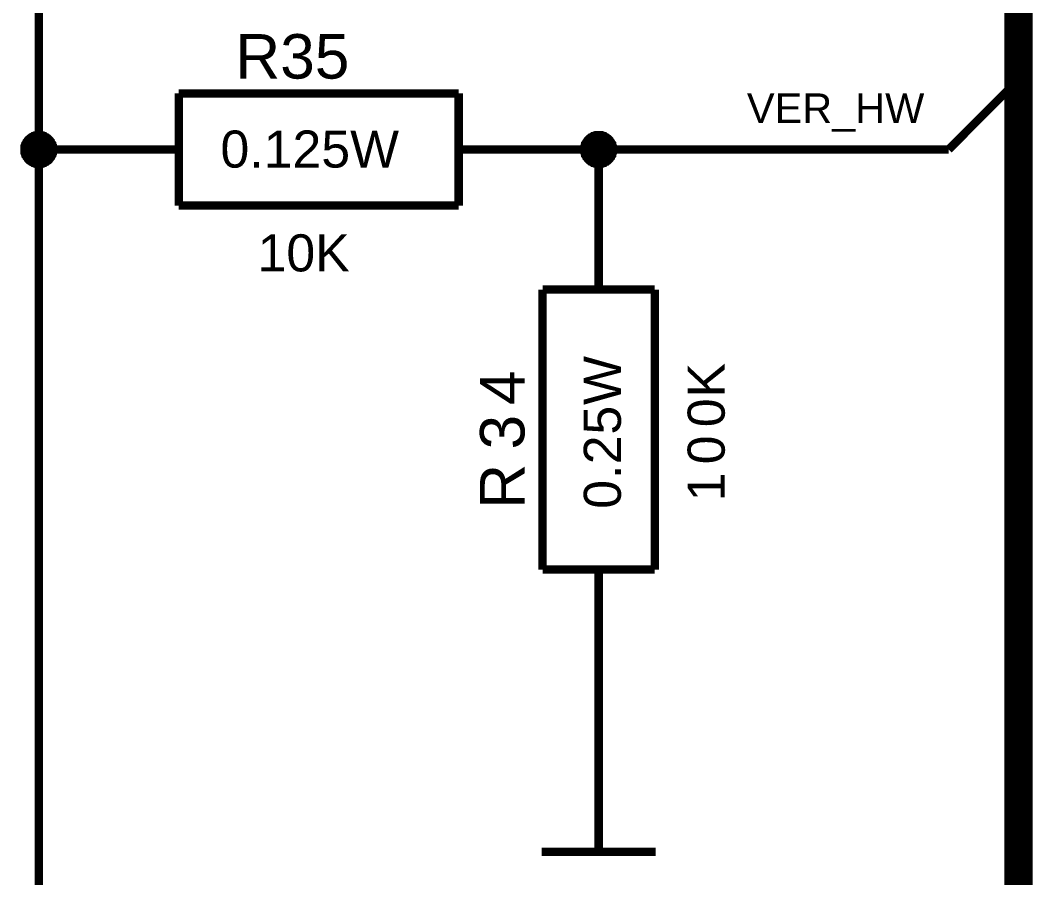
# Model space of a CAD drawing. Header units: millimetres. Extents: x -2024 to 917, y -725 to 13.
# Drawn here: x 563.87 to 600.03, y -372.31 to -341.68 of the extents above; entities that cross this region are included whole.
import ezdxf

# ---------------------------------------------------------------- set-up
doc = ezdxf.new("R2010")
doc.units = ezdxf.units.MM
doc.layers.add('Sheet', color=255, linetype='Continuous')
doc.styles.get("Standard").update_dxf_attribs({"font": 'arial.ttf'})

msp = doc.modelspace()

# ---------------------------------------------------------------- linework, layer by layer
at = {"layer": 'Sheet'}
for points, const_width in [([(599.52, -248.796), (599.52, -443.793)], 1.016), ([(564.531, -331.292), (564.531, -346.294), (567.03, -346.294)], 0.3), ([(597.021, -346.294), (599.52, -343.794)], 0.3), ([(569.53, -344.291), (569.53, -348.298)], 0.3), ([(569.53, -344.291), (579.526, -344.291)], 0.3), ([(579.526, -344.291), (579.526, -348.298)], 0.3), ([(564.018, -346.294), (564.018, -346.261), (564.018, -346.245), (564.018, -346.211), (564.035, -346.195), (564.035, -346.162), (564.035, -346.145), (564.051, -346.112), (564.051, -346.096), (564.068, -346.079), (564.084, -346.046), (564.101, -346.029), (564.101, -346.013), (564.117, -345.996), (564.134, -345.963), (564.15, -345.946), (564.167, -345.93), (564.184, -345.913), (564.2, -345.897), (564.233, -345.88), (564.25, -345.864), (564.266, -345.864), (564.283, -345.847), (564.316, -345.831), (564.333, -345.814), (564.349, -345.814), (564.382, -345.797), (564.399, -345.797), (564.432, -345.797), (564.448, -345.781), (564.482, -345.781), (564.498, -345.781), (564.531, -345.781)], 0.3), ([(564.018, -346.294), (564.018, -346.261), (564.018, -346.245), (564.018, -346.211), (564.035, -346.195), (564.035, -346.162), (564.035, -346.145), (564.051, -346.112), (564.051, -346.096), (564.068, -346.079), (564.084, -346.046), (564.101, -346.029), (564.101, -346.013), (564.117, -345.996), (564.134, -345.963), (564.15, -345.946), (564.167, -345.93), (564.184, -345.913), (564.2, -345.897), (564.233, -345.88), (564.25, -345.864), (564.266, -345.864), (564.283, -345.847), (564.316, -345.831), (564.333, -345.814), (564.349, -345.814), (564.382, -345.797), (564.399, -345.797), (564.432, -345.797), (564.448, -345.781), (564.482, -345.781), (564.498, -345.781), (564.531, -345.781)], 0.3), ([(564.018, -346.294), (564.018, -346.261), (564.018, -346.245), (564.018, -346.211), (564.035, -346.195), (564.035, -346.162), (564.035, -346.145), (564.051, -346.112), (564.051, -346.096), (564.068, -346.079), (564.084, -346.046), (564.101, -346.029), (564.101, -346.013), (564.117, -345.996), (564.134, -345.963), (564.15, -345.946), (564.167, -345.93), (564.184, -345.913), (564.2, -345.897), (564.233, -345.88), (564.25, -345.864), (564.266, -345.864), (564.283, -345.847), (564.316, -345.831), (564.333, -345.814), (564.349, -345.814), (564.382, -345.797), (564.399, -345.797), (564.432, -345.797), (564.448, -345.781), (564.482, -345.781), (564.498, -345.781), (564.531, -345.781)], 0.3), ([(564.018, -346.294), (564.018, -346.261), (564.018, -346.245), (564.018, -346.211), (564.035, -346.195), (564.035, -346.162), (564.035, -346.145), (564.051, -346.112), (564.051, -346.096), (564.068, -346.079), (564.084, -346.046), (564.101, -346.029), (564.101, -346.013), (564.117, -345.996), (564.134, -345.963), (564.15, -345.946), (564.167, -345.93), (564.184, -345.913), (564.2, -345.897), (564.233, -345.88), (564.25, -345.864), (564.266, -345.864), (564.283, -345.847), (564.316, -345.831), (564.333, -345.814), (564.349, -345.814), (564.382, -345.797), (564.399, -345.797), (564.432, -345.797), (564.448, -345.781), (564.482, -345.781), (564.498, -345.781), (564.531, -345.781)], 0.3), ([(564.531, -345.781), (564.531, -345.781)], 0.3), ([(564.531, -345.781), (564.564, -345.781), (564.581, -345.781), (564.614, -345.781), (564.63, -345.797), (564.664, -345.797), (564.68, -345.797), (564.713, -345.814), (564.73, -345.814), (564.746, -345.831), (564.779, -345.847), (564.796, -345.864), (564.813, -345.864), (564.829, -345.88), (564.862, -345.897), (564.879, -345.913), (564.895, -345.93), (564.912, -345.946), (564.928, -345.963), (564.945, -345.996), (564.961, -346.013), (564.961, -346.029), (564.978, -346.046), (564.995, -346.079), (565.011, -346.096), (565.011, -346.112), (565.028, -346.145), (565.028, -346.162), (565.028, -346.195), (565.044, -346.211), (565.044, -346.245), (565.044, -346.261), (565.044, -346.294)], 0.3), ([(564.531, -345.781), (564.531, -345.781)], 0.3), ([(564.531, -345.781), (564.564, -345.781), (564.581, -345.781), (564.614, -345.781), (564.63, -345.797), (564.664, -345.797), (564.68, -345.797), (564.713, -345.814), (564.73, -345.814), (564.746, -345.831), (564.779, -345.847), (564.796, -345.864), (564.813, -345.864), (564.829, -345.88), (564.862, -345.897), (564.879, -345.913), (564.895, -345.93), (564.912, -345.946), (564.928, -345.963), (564.945, -345.996), (564.961, -346.013), (564.961, -346.029), (564.978, -346.046), (564.995, -346.079), (565.011, -346.096), (565.011, -346.112), (565.028, -346.145), (565.028, -346.162), (565.028, -346.195), (565.044, -346.211), (565.044, -346.245), (565.044, -346.261), (565.044, -346.294)], 0.3), ([(564.531, -345.781), (564.531, -345.781)], 0.3), ([(564.531, -345.781), (564.564, -345.781), (564.581, -345.781), (564.614, -345.781), (564.63, -345.797), (564.664, -345.797), (564.68, -345.797), (564.713, -345.814), (564.73, -345.814), (564.746, -345.831), (564.779, -345.847), (564.796, -345.864), (564.813, -345.864), (564.829, -345.88), (564.862, -345.897), (564.879, -345.913), (564.895, -345.93), (564.912, -345.946), (564.928, -345.963), (564.945, -345.996), (564.961, -346.013), (564.961, -346.029), (564.978, -346.046), (564.995, -346.079), (565.011, -346.096), (565.011, -346.112), (565.028, -346.145), (565.028, -346.162), (565.028, -346.195), (565.044, -346.211), (565.044, -346.245), (565.044, -346.261), (565.044, -346.294)], 0.3), ([(564.531, -345.781), (564.531, -345.781)], 0.3), ([(564.531, -345.781), (564.564, -345.781), (564.581, -345.781), (564.614, -345.781), (564.63, -345.797), (564.664, -345.797), (564.68, -345.797), (564.713, -345.814), (564.73, -345.814), (564.746, -345.831), (564.779, -345.847), (564.796, -345.864), (564.813, -345.864), (564.829, -345.88), (564.862, -345.897), (564.879, -345.913), (564.895, -345.93), (564.912, -345.946), (564.928, -345.963), (564.945, -345.996), (564.961, -346.013), (564.961, -346.029), (564.978, -346.046), (564.995, -346.079), (565.011, -346.096), (565.011, -346.112), (565.028, -346.145), (565.028, -346.162), (565.028, -346.195), (565.044, -346.211), (565.044, -346.245), (565.044, -346.261), (565.044, -346.294)], 0.3), ([(584.012, -346.294), (584.012, -346.261), (584.012, -346.245), (584.012, -346.211), (584.028, -346.195), (584.028, -346.162), (584.028, -346.145), (584.045, -346.112), (584.045, -346.096), (584.061, -346.079), (584.078, -346.046), (584.095, -346.029), (584.095, -346.013), (584.111, -345.996), (584.128, -345.963), (584.144, -345.946), (584.161, -345.93), (584.177, -345.913), (584.194, -345.897), (584.227, -345.88), (584.243, -345.864), (584.26, -345.864), (584.277, -345.847), (584.31, -345.831), (584.326, -345.814), (584.343, -345.814), (584.376, -345.797), (584.392, -345.797), (584.426, -345.797), (584.442, -345.781), (584.475, -345.781), (584.492, -345.781), (584.525, -345.781)], 0.3), ([(584.012, -346.294), (584.012, -346.261), (584.012, -346.245), (584.012, -346.211), (584.028, -346.195), (584.028, -346.162), (584.028, -346.145), (584.045, -346.112), (584.045, -346.096), (584.061, -346.079), (584.078, -346.046), (584.095, -346.029), (584.095, -346.013), (584.111, -345.996), (584.128, -345.963), (584.144, -345.946), (584.161, -345.93), (584.177, -345.913), (584.194, -345.897), (584.227, -345.88), (584.243, -345.864), (584.26, -345.864), (584.277, -345.847), (584.31, -345.831), (584.326, -345.814), (584.343, -345.814), (584.376, -345.797), (584.392, -345.797), (584.426, -345.797), (584.442, -345.781), (584.475, -345.781), (584.492, -345.781), (584.525, -345.781)], 0.3), ([(584.012, -346.294), (584.012, -346.261), (584.012, -346.245), (584.012, -346.211), (584.028, -346.195), (584.028, -346.162), (584.028, -346.145), (584.045, -346.112), (584.045, -346.096), (584.061, -346.079), (584.078, -346.046), (584.095, -346.029), (584.095, -346.013), (584.111, -345.996), (584.128, -345.963), (584.144, -345.946), (584.161, -345.93), (584.177, -345.913), (584.194, -345.897), (584.227, -345.88), (584.243, -345.864), (584.26, -345.864), (584.277, -345.847), (584.31, -345.831), (584.326, -345.814), (584.343, -345.814), (584.376, -345.797), (584.392, -345.797), (584.426, -345.797), (584.442, -345.781), (584.475, -345.781), (584.492, -345.781), (584.525, -345.781)], 0.3), ([(584.012, -346.294), (584.012, -346.261), (584.012, -346.245), (584.012, -346.211), (584.028, -346.195), (584.028, -346.162), (584.028, -346.145), (584.045, -346.112), (584.045, -346.096), (584.061, -346.079), (584.078, -346.046), (584.095, -346.029), (584.095, -346.013), (584.111, -345.996), (584.128, -345.963), (584.144, -345.946), (584.161, -345.93), (584.177, -345.913), (584.194, -345.897), (584.227, -345.88), (584.243, -345.864), (584.26, -345.864), (584.277, -345.847), (584.31, -345.831), (584.326, -345.814), (584.343, -345.814), (584.376, -345.797), (584.392, -345.797), (584.426, -345.797), (584.442, -345.781), (584.475, -345.781), (584.492, -345.781), (584.525, -345.781)], 0.3), ([(584.525, -345.781), (584.525, -345.781)], 0.3), ([(584.525, -345.781), (584.558, -345.781), (584.575, -345.781), (584.608, -345.781), (584.624, -345.797), (584.657, -345.797), (584.674, -345.797), (584.707, -345.814), (584.723, -345.814), (584.74, -345.831), (584.773, -345.847), (584.79, -345.864), (584.806, -345.864), (584.823, -345.88), (584.856, -345.897), (584.872, -345.913), (584.889, -345.93), (584.906, -345.946), (584.922, -345.963), (584.939, -345.996), (584.955, -346.013), (584.955, -346.029), (584.972, -346.046), (584.988, -346.079), (585.005, -346.096), (585.005, -346.112), (585.021, -346.145), (585.021, -346.162), (585.021, -346.195), (585.038, -346.211), (585.038, -346.245), (585.038, -346.261), (585.038, -346.294)], 0.3), ([(584.525, -345.781), (584.525, -345.781)], 0.3), ([(584.525, -345.781), (584.558, -345.781), (584.575, -345.781), (584.608, -345.781), (584.624, -345.797), (584.657, -345.797), (584.674, -345.797), (584.707, -345.814), (584.723, -345.814), (584.74, -345.831), (584.773, -345.847), (584.79, -345.864), (584.806, -345.864), (584.823, -345.88), (584.856, -345.897), (584.872, -345.913), (584.889, -345.93), (584.906, -345.946), (584.922, -345.963), (584.939, -345.996), (584.955, -346.013), (584.955, -346.029), (584.972, -346.046), (584.988, -346.079), (585.005, -346.096), (585.005, -346.112), (585.021, -346.145), (585.021, -346.162), (585.021, -346.195), (585.038, -346.211), (585.038, -346.245), (585.038, -346.261), (585.038, -346.294)], 0.3), ([(584.525, -345.781), (584.525, -345.781)], 0.3), ([(584.525, -345.781), (584.558, -345.781), (584.575, -345.781), (584.608, -345.781), (584.624, -345.797), (584.657, -345.797), (584.674, -345.797), (584.707, -345.814), (584.723, -345.814), (584.74, -345.831), (584.773, -345.847), (584.79, -345.864), (584.806, -345.864), (584.823, -345.88), (584.856, -345.897), (584.872, -345.913), (584.889, -345.93), (584.906, -345.946), (584.922, -345.963), (584.939, -345.996), (584.955, -346.013), (584.955, -346.029), (584.972, -346.046), (584.988, -346.079), (585.005, -346.096), (585.005, -346.112), (585.021, -346.145), (585.021, -346.162), (585.021, -346.195), (585.038, -346.211), (585.038, -346.245), (585.038, -346.261), (585.038, -346.294)], 0.3), ([(584.525, -345.781), (584.525, -345.781)], 0.3), ([(584.525, -345.781), (584.558, -345.781), (584.575, -345.781), (584.608, -345.781), (584.624, -345.797), (584.657, -345.797), (584.674, -345.797), (584.707, -345.814), (584.723, -345.814), (584.74, -345.831), (584.773, -345.847), (584.79, -345.864), (584.806, -345.864), (584.823, -345.88), (584.856, -345.897), (584.872, -345.913), (584.889, -345.93), (584.906, -345.946), (584.922, -345.963), (584.939, -345.996), (584.955, -346.013), (584.955, -346.029), (584.972, -346.046), (584.988, -346.079), (585.005, -346.096), (585.005, -346.112), (585.021, -346.145), (585.021, -346.162), (585.021, -346.195), (585.038, -346.211), (585.038, -346.245), (585.038, -346.261), (585.038, -346.294)], 0.3), ([(564.018, -346.294), (564.018, -346.261), (564.018, -346.245), (564.018, -346.211), (564.035, -346.195), (564.035, -346.162), (564.035, -346.145), (564.051, -346.112), (564.051, -346.096), (564.068, -346.079), (564.084, -346.046), (564.101, -346.029), (564.101, -346.013), (564.117, -345.996), (564.134, -345.963), (564.15, -345.946), (564.167, -345.93), (564.184, -345.913), (564.2, -345.897), (564.233, -345.88), (564.25, -345.864), (564.266, -345.864), (564.283, -345.847), (564.316, -345.831), (564.333, -345.814), (564.349, -345.814), (564.382, -345.797), (564.399, -345.797), (564.432, -345.797), (564.448, -345.781), (564.482, -345.781), (564.498, -345.781), (564.531, -345.781)], 0.0991), ([(564.018, -346.294), (564.018, -346.261), (564.018, -346.245), (564.018, -346.211), (564.035, -346.195), (564.035, -346.162), (564.035, -346.145), (564.051, -346.112), (564.051, -346.096), (564.068, -346.079), (564.084, -346.046), (564.101, -346.029), (564.101, -346.013), (564.117, -345.996), (564.134, -345.963), (564.15, -345.946), (564.167, -345.93), (564.184, -345.913), (564.2, -345.897), (564.233, -345.88), (564.25, -345.864), (564.266, -345.864), (564.283, -345.847), (564.316, -345.831), (564.333, -345.814), (564.349, -345.814), (564.382, -345.797), (564.399, -345.797), (564.432, -345.797), (564.448, -345.781), (564.482, -345.781), (564.498, -345.781), (564.531, -345.781)], 0.0991), ([(564.018, -346.294), (564.018, -346.261), (564.018, -346.245), (564.018, -346.211), (564.035, -346.195), (564.035, -346.162), (564.035, -346.145), (564.051, -346.112), (564.051, -346.096), (564.068, -346.079), (564.084, -346.046), (564.101, -346.029), (564.101, -346.013), (564.117, -345.996), (564.134, -345.963), (564.15, -345.946), (564.167, -345.93), (564.184, -345.913), (564.2, -345.897), (564.233, -345.88), (564.25, -345.864), (564.266, -345.864), (564.283, -345.847), (564.316, -345.831), (564.333, -345.814), (564.349, -345.814), (564.382, -345.797), (564.399, -345.797), (564.432, -345.797), (564.448, -345.781), (564.482, -345.781), (564.498, -345.781), (564.531, -345.781)], 0.0991), ([(564.018, -346.294), (564.018, -346.261), (564.018, -346.245), (564.018, -346.211), (564.035, -346.195), (564.035, -346.162), (564.035, -346.145), (564.051, -346.112), (564.051, -346.096), (564.068, -346.079), (564.084, -346.046), (564.101, -346.029), (564.101, -346.013), (564.117, -345.996), (564.134, -345.963), (564.15, -345.946), (564.167, -345.93), (564.184, -345.913), (564.2, -345.897), (564.233, -345.88), (564.25, -345.864), (564.266, -345.864), (564.283, -345.847), (564.316, -345.831), (564.333, -345.814), (564.349, -345.814), (564.382, -345.797), (564.399, -345.797), (564.432, -345.797), (564.448, -345.781), (564.482, -345.781), (564.498, -345.781), (564.531, -345.781)], 0.0991), ([(564.531, -345.781), (564.531, -345.781)], 0.0991), ([(564.531, -345.781), (564.564, -345.781), (564.581, -345.781), (564.614, -345.781), (564.63, -345.797), (564.664, -345.797), (564.68, -345.797), (564.713, -345.814), (564.73, -345.814), (564.746, -345.831), (564.779, -345.847), (564.796, -345.864), (564.813, -345.864), (564.829, -345.88), (564.862, -345.897), (564.879, -345.913), (564.895, -345.93), (564.912, -345.946), (564.928, -345.963), (564.945, -345.996), (564.961, -346.013), (564.961, -346.029), (564.978, -346.046), (564.995, -346.079), (565.011, -346.096), (565.011, -346.112), (565.028, -346.145), (565.028, -346.162), (565.028, -346.195), (565.044, -346.211), (565.044, -346.245), (565.044, -346.261), (565.044, -346.294)], 0.0991), ([(564.531, -345.781), (564.531, -345.781)], 0.0991), ([(564.531, -345.781), (564.564, -345.781), (564.581, -345.781), (564.614, -345.781), (564.63, -345.797), (564.664, -345.797), (564.68, -345.797), (564.713, -345.814), (564.73, -345.814), (564.746, -345.831), (564.779, -345.847), (564.796, -345.864), (564.813, -345.864), (564.829, -345.88), (564.862, -345.897), (564.879, -345.913), (564.895, -345.93), (564.912, -345.946), (564.928, -345.963), (564.945, -345.996), (564.961, -346.013), (564.961, -346.029), (564.978, -346.046), (564.995, -346.079), (565.011, -346.096), (565.011, -346.112), (565.028, -346.145), (565.028, -346.162), (565.028, -346.195), (565.044, -346.211), (565.044, -346.245), (565.044, -346.261), (565.044, -346.294)], 0.0991), ([(564.531, -345.781), (564.531, -345.781)], 0.0991), ([(564.531, -345.781), (564.564, -345.781), (564.581, -345.781), (564.614, -345.781), (564.63, -345.797), (564.664, -345.797), (564.68, -345.797), (564.713, -345.814), (564.73, -345.814), (564.746, -345.831), (564.779, -345.847), (564.796, -345.864), (564.813, -345.864), (564.829, -345.88), (564.862, -345.897), (564.879, -345.913), (564.895, -345.93), (564.912, -345.946), (564.928, -345.963), (564.945, -345.996), (564.961, -346.013), (564.961, -346.029), (564.978, -346.046), (564.995, -346.079), (565.011, -346.096), (565.011, -346.112), (565.028, -346.145), (565.028, -346.162), (565.028, -346.195), (565.044, -346.211), (565.044, -346.245), (565.044, -346.261), (565.044, -346.294)], 0.0991), ([(564.531, -345.781), (564.531, -345.781)], 0.0991), ([(564.531, -345.781), (564.564, -345.781), (564.581, -345.781), (564.614, -345.781), (564.63, -345.797), (564.664, -345.797), (564.68, -345.797), (564.713, -345.814), (564.73, -345.814), (564.746, -345.831), (564.779, -345.847), (564.796, -345.864), (564.813, -345.864), (564.829, -345.88), (564.862, -345.897), (564.879, -345.913), (564.895, -345.93), (564.912, -345.946), (564.928, -345.963), (564.945, -345.996), (564.961, -346.013), (564.961, -346.029), (564.978, -346.046), (564.995, -346.079), (565.011, -346.096), (565.011, -346.112), (565.028, -346.145), (565.028, -346.162), (565.028, -346.195), (565.044, -346.211), (565.044, -346.245), (565.044, -346.261), (565.044, -346.294)], 0.0991), ([(584.012, -346.294), (584.012, -346.261), (584.012, -346.245), (584.012, -346.211), (584.028, -346.195), (584.028, -346.162), (584.028, -346.145), (584.045, -346.112), (584.045, -346.096), (584.061, -346.079), (584.078, -346.046), (584.095, -346.029), (584.095, -346.013), (584.111, -345.996), (584.128, -345.963), (584.144, -345.946), (584.161, -345.93), (584.177, -345.913), (584.194, -345.897), (584.227, -345.88), (584.243, -345.864), (584.26, -345.864), (584.277, -345.847), (584.31, -345.831), (584.326, -345.814), (584.343, -345.814), (584.376, -345.797), (584.392, -345.797), (584.426, -345.797), (584.442, -345.781), (584.475, -345.781), (584.492, -345.781), (584.525, -345.781)], 0.0991), ([(584.012, -346.294), (584.012, -346.261), (584.012, -346.245), (584.012, -346.211), (584.028, -346.195), (584.028, -346.162), (584.028, -346.145), (584.045, -346.112), (584.045, -346.096), (584.061, -346.079), (584.078, -346.046), (584.095, -346.029), (584.095, -346.013), (584.111, -345.996), (584.128, -345.963), (584.144, -345.946), (584.161, -345.93), (584.177, -345.913), (584.194, -345.897), (584.227, -345.88), (584.243, -345.864), (584.26, -345.864), (584.277, -345.847), (584.31, -345.831), (584.326, -345.814), (584.343, -345.814), (584.376, -345.797), (584.392, -345.797), (584.426, -345.797), (584.442, -345.781), (584.475, -345.781), (584.492, -345.781), (584.525, -345.781)], 0.0991), ([(584.012, -346.294), (584.012, -346.261), (584.012, -346.245), (584.012, -346.211), (584.028, -346.195), (584.028, -346.162), (584.028, -346.145), (584.045, -346.112), (584.045, -346.096), (584.061, -346.079), (584.078, -346.046), (584.095, -346.029), (584.095, -346.013), (584.111, -345.996), (584.128, -345.963), (584.144, -345.946), (584.161, -345.93), (584.177, -345.913), (584.194, -345.897), (584.227, -345.88), (584.243, -345.864), (584.26, -345.864), (584.277, -345.847), (584.31, -345.831), (584.326, -345.814), (584.343, -345.814), (584.376, -345.797), (584.392, -345.797), (584.426, -345.797), (584.442, -345.781), (584.475, -345.781), (584.492, -345.781), (584.525, -345.781)], 0.0991), ([(584.012, -346.294), (584.012, -346.261), (584.012, -346.245), (584.012, -346.211), (584.028, -346.195), (584.028, -346.162), (584.028, -346.145), (584.045, -346.112), (584.045, -346.096), (584.061, -346.079), (584.078, -346.046), (584.095, -346.029), (584.095, -346.013), (584.111, -345.996), (584.128, -345.963), (584.144, -345.946), (584.161, -345.93), (584.177, -345.913), (584.194, -345.897), (584.227, -345.88), (584.243, -345.864), (584.26, -345.864), (584.277, -345.847), (584.31, -345.831), (584.326, -345.814), (584.343, -345.814), (584.376, -345.797), (584.392, -345.797), (584.426, -345.797), (584.442, -345.781), (584.475, -345.781), (584.492, -345.781), (584.525, -345.781)], 0.0991), ([(584.525, -345.781), (584.525, -345.781)], 0.0991), ([(584.525, -345.781), (584.558, -345.781), (584.575, -345.781), (584.608, -345.781), (584.624, -345.797), (584.657, -345.797), (584.674, -345.797), (584.707, -345.814), (584.723, -345.814), (584.74, -345.831), (584.773, -345.847), (584.79, -345.864), (584.806, -345.864), (584.823, -345.88), (584.856, -345.897), (584.872, -345.913), (584.889, -345.93), (584.906, -345.946), (584.922, -345.963), (584.939, -345.996), (584.955, -346.013), (584.955, -346.029), (584.972, -346.046), (584.988, -346.079), (585.005, -346.096), (585.005, -346.112), (585.021, -346.145), (585.021, -346.162), (585.021, -346.195), (585.038, -346.211), (585.038, -346.245), (585.038, -346.261), (585.038, -346.294)], 0.0991), ([(584.525, -345.781), (584.525, -345.781)], 0.0991), ([(584.525, -345.781), (584.558, -345.781), (584.575, -345.781), (584.608, -345.781), (584.624, -345.797), (584.657, -345.797), (584.674, -345.797), (584.707, -345.814), (584.723, -345.814), (584.74, -345.831), (584.773, -345.847), (584.79, -345.864), (584.806, -345.864), (584.823, -345.88), (584.856, -345.897), (584.872, -345.913), (584.889, -345.93), (584.906, -345.946), (584.922, -345.963), (584.939, -345.996), (584.955, -346.013), (584.955, -346.029), (584.972, -346.046), (584.988, -346.079), (585.005, -346.096), (585.005, -346.112), (585.021, -346.145), (585.021, -346.162), (585.021, -346.195), (585.038, -346.211), (585.038, -346.245), (585.038, -346.261), (585.038, -346.294)], 0.0991), ([(584.525, -345.781), (584.525, -345.781)], 0.0991), ([(584.525, -345.781), (584.558, -345.781), (584.575, -345.781), (584.608, -345.781), (584.624, -345.797), (584.657, -345.797), (584.674, -345.797), (584.707, -345.814), (584.723, -345.814), (584.74, -345.831), (584.773, -345.847), (584.79, -345.864), (584.806, -345.864), (584.823, -345.88), (584.856, -345.897), (584.872, -345.913), (584.889, -345.93), (584.906, -345.946), (584.922, -345.963), (584.939, -345.996), (584.955, -346.013), (584.955, -346.029), (584.972, -346.046), (584.988, -346.079), (585.005, -346.096), (585.005, -346.112), (585.021, -346.145), (585.021, -346.162), (585.021, -346.195), (585.038, -346.211), (585.038, -346.245), (585.038, -346.261), (585.038, -346.294)], 0.0991), ([(584.525, -345.781), (584.525, -345.781)], 0.0991), ([(584.525, -345.781), (584.558, -345.781), (584.575, -345.781), (584.608, -345.781), (584.624, -345.797), (584.657, -345.797), (584.674, -345.797), (584.707, -345.814), (584.723, -345.814), (584.74, -345.831), (584.773, -345.847), (584.79, -345.864), (584.806, -345.864), (584.823, -345.88), (584.856, -345.897), (584.872, -345.913), (584.889, -345.93), (584.906, -345.946), (584.922, -345.963), (584.939, -345.996), (584.955, -346.013), (584.955, -346.029), (584.972, -346.046), (584.988, -346.079), (585.005, -346.096), (585.005, -346.112), (585.021, -346.145), (585.021, -346.162), (585.021, -346.195), (585.038, -346.211), (585.038, -346.245), (585.038, -346.261), (585.038, -346.294)], 0.0991), ([(564.531, -346.808), (564.498, -346.808), (564.482, -346.808), (564.448, -346.808), (564.432, -346.791), (564.399, -346.791), (564.382, -346.791), (564.349, -346.774), (564.333, -346.774), (564.316, -346.758), (564.283, -346.741), (564.266, -346.725), (564.25, -346.725), (564.233, -346.708), (564.2, -346.692), (564.184, -346.675), (564.167, -346.659), (564.15, -346.642), (564.134, -346.625), (564.117, -346.592), (564.101, -346.576), (564.101, -346.559), (564.084, -346.543), (564.068, -346.509), (564.051, -346.493), (564.051, -346.476), (564.035, -346.443), (564.035, -346.427), (564.035, -346.394), (564.018, -346.377), (564.018, -346.344), (564.018, -346.327), (564.018, -346.294)], 0.3), ([(564.018, -346.294), (564.018, -346.294)], 0.3), ([(564.531, -346.808), (564.498, -346.808), (564.482, -346.808), (564.448, -346.808), (564.432, -346.791), (564.399, -346.791), (564.382, -346.791), (564.349, -346.774), (564.333, -346.774), (564.316, -346.758), (564.283, -346.741), (564.266, -346.725), (564.25, -346.725), (564.233, -346.708), (564.2, -346.692), (564.184, -346.675), (564.167, -346.659), (564.15, -346.642), (564.134, -346.625), (564.117, -346.592), (564.101, -346.576), (564.101, -346.559), (564.084, -346.543), (564.068, -346.509), (564.051, -346.493), (564.051, -346.476), (564.035, -346.443), (564.035, -346.427), (564.035, -346.394), (564.018, -346.377), (564.018, -346.344), (564.018, -346.327), (564.018, -346.294)], 0.3), ([(564.018, -346.294), (564.018, -346.294)], 0.3), ([(564.531, -346.808), (564.498, -346.808), (564.482, -346.808), (564.448, -346.808), (564.432, -346.791), (564.399, -346.791), (564.382, -346.791), (564.349, -346.774), (564.333, -346.774), (564.316, -346.758), (564.283, -346.741), (564.266, -346.725), (564.25, -346.725), (564.233, -346.708), (564.2, -346.692), (564.184, -346.675), (564.167, -346.659), (564.15, -346.642), (564.134, -346.625), (564.117, -346.592), (564.101, -346.576), (564.101, -346.559), (564.084, -346.543), (564.068, -346.509), (564.051, -346.493), (564.051, -346.476), (564.035, -346.443), (564.035, -346.427), (564.035, -346.394), (564.018, -346.377), (564.018, -346.344), (564.018, -346.327), (564.018, -346.294)], 0.3), ([(564.018, -346.294), (564.018, -346.294)], 0.3), ([(564.531, -346.808), (564.498, -346.808), (564.482, -346.808), (564.448, -346.808), (564.432, -346.791), (564.399, -346.791), (564.382, -346.791), (564.349, -346.774), (564.333, -346.774), (564.316, -346.758), (564.283, -346.741), (564.266, -346.725), (564.25, -346.725), (564.233, -346.708), (564.2, -346.692), (564.184, -346.675), (564.167, -346.659), (564.15, -346.642), (564.134, -346.625), (564.117, -346.592), (564.101, -346.576), (564.101, -346.559), (564.084, -346.543), (564.068, -346.509), (564.051, -346.493), (564.051, -346.476), (564.035, -346.443), (564.035, -346.427), (564.035, -346.394), (564.018, -346.377), (564.018, -346.344), (564.018, -346.327), (564.018, -346.294)], 0.3), ([(564.018, -346.294), (564.018, -346.294)], 0.3), ([(564.531, -346.808), (564.498, -346.808), (564.482, -346.808), (564.448, -346.808), (564.432, -346.791), (564.399, -346.791), (564.382, -346.791), (564.349, -346.774), (564.333, -346.774), (564.316, -346.758), (564.283, -346.741), (564.266, -346.725), (564.25, -346.725), (564.233, -346.708), (564.2, -346.692), (564.184, -346.675), (564.167, -346.659), (564.15, -346.642), (564.134, -346.625), (564.117, -346.592), (564.101, -346.576), (564.101, -346.559), (564.084, -346.543), (564.068, -346.509), (564.051, -346.493), (564.051, -346.476), (564.035, -346.443), (564.035, -346.427), (564.035, -346.394), (564.018, -346.377), (564.018, -346.344), (564.018, -346.327), (564.018, -346.294)], 0.0991), ([(564.018, -346.294), (564.018, -346.294)], 0.0991), ([(564.531, -346.808), (564.498, -346.808), (564.482, -346.808), (564.448, -346.808), (564.432, -346.791), (564.399, -346.791), (564.382, -346.791), (564.349, -346.774), (564.333, -346.774), (564.316, -346.758), (564.283, -346.741), (564.266, -346.725), (564.25, -346.725), (564.233, -346.708), (564.2, -346.692), (564.184, -346.675), (564.167, -346.659), (564.15, -346.642), (564.134, -346.625), (564.117, -346.592), (564.101, -346.576), (564.101, -346.559), (564.084, -346.543), (564.068, -346.509), (564.051, -346.493), (564.051, -346.476), (564.035, -346.443), (564.035, -346.427), (564.035, -346.394), (564.018, -346.377), (564.018, -346.344), (564.018, -346.327), (564.018, -346.294)], 0.0991), ([(564.018, -346.294), (564.018, -346.294)], 0.0991), ([(564.531, -346.808), (564.498, -346.808), (564.482, -346.808), (564.448, -346.808), (564.432, -346.791), (564.399, -346.791), (564.382, -346.791), (564.349, -346.774), (564.333, -346.774), (564.316, -346.758), (564.283, -346.741), (564.266, -346.725), (564.25, -346.725), (564.233, -346.708), (564.2, -346.692), (564.184, -346.675), (564.167, -346.659), (564.15, -346.642), (564.134, -346.625), (564.117, -346.592), (564.101, -346.576), (564.101, -346.559), (564.084, -346.543), (564.068, -346.509), (564.051, -346.493), (564.051, -346.476), (564.035, -346.443), (564.035, -346.427), (564.035, -346.394), (564.018, -346.377), (564.018, -346.344), (564.018, -346.327), (564.018, -346.294)], 0.0991), ([(564.018, -346.294), (564.018, -346.294)], 0.0991), ([(564.531, -346.808), (564.498, -346.808), (564.482, -346.808), (564.448, -346.808), (564.432, -346.791), (564.399, -346.791), (564.382, -346.791), (564.349, -346.774), (564.333, -346.774), (564.316, -346.758), (564.283, -346.741), (564.266, -346.725), (564.25, -346.725), (564.233, -346.708), (564.2, -346.692), (564.184, -346.675), (564.167, -346.659), (564.15, -346.642), (564.134, -346.625), (564.117, -346.592), (564.101, -346.576), (564.101, -346.559), (564.084, -346.543), (564.068, -346.509), (564.051, -346.493), (564.051, -346.476), (564.035, -346.443), (564.035, -346.427), (564.035, -346.394), (564.018, -346.377), (564.018, -346.344), (564.018, -346.327), (564.018, -346.294)], 0.0991), ([(564.018, -346.294), (564.018, -346.294)], 0.0991), ([(565.044, -346.294), (565.044, -346.327), (565.044, -346.344), (565.044, -346.377), (565.028, -346.394), (565.028, -346.427), (565.028, -346.443), (565.011, -346.476), (565.011, -346.493), (564.995, -346.509), (564.978, -346.543), (564.961, -346.559), (564.961, -346.576), (564.945, -346.592), (564.928, -346.625), (564.912, -346.642), (564.895, -346.659), (564.879, -346.675), (564.862, -346.692), (564.829, -346.708), (564.813, -346.725), (564.796, -346.725), (564.779, -346.741), (564.746, -346.758), (564.73, -346.774), (564.713, -346.774), (564.68, -346.791), (564.664, -346.791), (564.63, -346.791), (564.614, -346.808), (564.581, -346.808), (564.564, -346.808), (564.531, -346.808)], 0.3), ([(564.531, -346.294), (564.531, -378.799), (567.03, -378.799)], 0.3), ([(565.044, -346.294), (565.044, -346.327), (565.044, -346.344), (565.044, -346.377), (565.028, -346.394), (565.028, -346.427), (565.028, -346.443), (565.011, -346.476), (565.011, -346.493), (564.995, -346.509), (564.978, -346.543), (564.961, -346.559), (564.961, -346.576), (564.945, -346.592), (564.928, -346.625), (564.912, -346.642), (564.895, -346.659), (564.879, -346.675), (564.862, -346.692), (564.829, -346.708), (564.813, -346.725), (564.796, -346.725), (564.779, -346.741), (564.746, -346.758), (564.73, -346.774), (564.713, -346.774), (564.68, -346.791), (564.664, -346.791), (564.63, -346.791), (564.614, -346.808), (564.581, -346.808), (564.564, -346.808), (564.531, -346.808)], 0.3), ([(565.044, -346.294), (565.044, -346.327), (565.044, -346.344), (565.044, -346.377), (565.028, -346.394), (565.028, -346.427), (565.028, -346.443), (565.011, -346.476), (565.011, -346.493), (564.995, -346.509), (564.978, -346.543), (564.961, -346.559), (564.961, -346.576), (564.945, -346.592), (564.928, -346.625), (564.912, -346.642), (564.895, -346.659), (564.879, -346.675), (564.862, -346.692), (564.829, -346.708), (564.813, -346.725), (564.796, -346.725), (564.779, -346.741), (564.746, -346.758), (564.73, -346.774), (564.713, -346.774), (564.68, -346.791), (564.664, -346.791), (564.63, -346.791), (564.614, -346.808), (564.581, -346.808), (564.564, -346.808), (564.531, -346.808)], 0.3), ([(565.044, -346.294), (565.044, -346.327), (565.044, -346.344), (565.044, -346.377), (565.028, -346.394), (565.028, -346.427), (565.028, -346.443), (565.011, -346.476), (565.011, -346.493), (564.995, -346.509), (564.978, -346.543), (564.961, -346.559), (564.961, -346.576), (564.945, -346.592), (564.928, -346.625), (564.912, -346.642), (564.895, -346.659), (564.879, -346.675), (564.862, -346.692), (564.829, -346.708), (564.813, -346.725), (564.796, -346.725), (564.779, -346.741), (564.746, -346.758), (564.73, -346.774), (564.713, -346.774), (564.68, -346.791), (564.664, -346.791), (564.63, -346.791), (564.614, -346.808), (564.581, -346.808), (564.564, -346.808), (564.531, -346.808)], 0.3), ([(565.044, -346.294), (565.044, -346.327), (565.044, -346.344), (565.044, -346.377), (565.028, -346.394), (565.028, -346.427), (565.028, -346.443), (565.011, -346.476), (565.011, -346.493), (564.995, -346.509), (564.978, -346.543), (564.961, -346.559), (564.961, -346.576), (564.945, -346.592), (564.928, -346.625), (564.912, -346.642), (564.895, -346.659), (564.879, -346.675), (564.862, -346.692), (564.829, -346.708), (564.813, -346.725), (564.796, -346.725), (564.779, -346.741), (564.746, -346.758), (564.73, -346.774), (564.713, -346.774), (564.68, -346.791), (564.664, -346.791), (564.63, -346.791), (564.614, -346.808), (564.581, -346.808), (564.564, -346.808), (564.531, -346.808)], 0.0991), ([(565.044, -346.294), (565.044, -346.327), (565.044, -346.344), (565.044, -346.377), (565.028, -346.394), (565.028, -346.427), (565.028, -346.443), (565.011, -346.476), (565.011, -346.493), (564.995, -346.509), (564.978, -346.543), (564.961, -346.559), (564.961, -346.576), (564.945, -346.592), (564.928, -346.625), (564.912, -346.642), (564.895, -346.659), (564.879, -346.675), (564.862, -346.692), (564.829, -346.708), (564.813, -346.725), (564.796, -346.725), (564.779, -346.741), (564.746, -346.758), (564.73, -346.774), (564.713, -346.774), (564.68, -346.791), (564.664, -346.791), (564.63, -346.791), (564.614, -346.808), (564.581, -346.808), (564.564, -346.808), (564.531, -346.808)], 0.0991), ([(565.044, -346.294), (565.044, -346.327), (565.044, -346.344), (565.044, -346.377), (565.028, -346.394), (565.028, -346.427), (565.028, -346.443), (565.011, -346.476), (565.011, -346.493), (564.995, -346.509), (564.978, -346.543), (564.961, -346.559), (564.961, -346.576), (564.945, -346.592), (564.928, -346.625), (564.912, -346.642), (564.895, -346.659), (564.879, -346.675), (564.862, -346.692), (564.829, -346.708), (564.813, -346.725), (564.796, -346.725), (564.779, -346.741), (564.746, -346.758), (564.73, -346.774), (564.713, -346.774), (564.68, -346.791), (564.664, -346.791), (564.63, -346.791), (564.614, -346.808), (564.581, -346.808), (564.564, -346.808), (564.531, -346.808)], 0.0991), ([(565.044, -346.294), (565.044, -346.327), (565.044, -346.344), (565.044, -346.377), (565.028, -346.394), (565.028, -346.427), (565.028, -346.443), (565.011, -346.476), (565.011, -346.493), (564.995, -346.509), (564.978, -346.543), (564.961, -346.559), (564.961, -346.576), (564.945, -346.592), (564.928, -346.625), (564.912, -346.642), (564.895, -346.659), (564.879, -346.675), (564.862, -346.692), (564.829, -346.708), (564.813, -346.725), (564.796, -346.725), (564.779, -346.741), (564.746, -346.758), (564.73, -346.774), (564.713, -346.774), (564.68, -346.791), (564.664, -346.791), (564.63, -346.791), (564.614, -346.808), (564.581, -346.808), (564.564, -346.808), (564.531, -346.808)], 0.0991), ([(565.044, -346.294), (565.044, -346.294), (565.044, -346.294), (565.044, -346.294), (565.044, -346.294), (565.044, -346.294), (565.044, -346.294), (565.044, -346.294), (565.044, -346.294), (565.044, -346.294), (565.044, -346.294), (565.044, -346.294), (565.044, -346.294), (565.044, -346.294), (565.044, -346.294), (565.044, -346.294), (565.044, -346.294), (565.044, -346.294), (565.044, -346.294), (565.044, -346.294), (565.044, -346.294), (565.044, -346.294), (565.044, -346.294), (565.044, -346.294), (565.044, -346.294), (565.044, -346.294), (565.044, -346.294), (565.044, -346.294), (565.044, -346.294), (565.044, -346.294), (565.044, -346.294), (565.044, -346.294), (565.044, -346.294)], 0.3), ([(565.044, -346.294), (565.044, -346.294)], 0.3), ([(565.044, -346.294), (565.044, -346.294), (565.044, -346.294), (565.044, -346.294), (565.044, -346.294), (565.044, -346.294), (565.044, -346.294), (565.044, -346.294), (565.044, -346.294), (565.044, -346.294), (565.044, -346.294), (565.044, -346.294), (565.044, -346.294), (565.044, -346.294), (565.044, -346.294), (565.044, -346.294), (565.044, -346.294), (565.044, -346.294), (565.044, -346.294), (565.044, -346.294), (565.044, -346.294), (565.044, -346.294), (565.044, -346.294), (565.044, -346.294), (565.044, -346.294), (565.044, -346.294), (565.044, -346.294), (565.044, -346.294), (565.044, -346.294), (565.044, -346.294), (565.044, -346.294), (565.044, -346.294), (565.044, -346.294)], 0.3), ([(565.044, -346.294), (565.044, -346.294)], 0.3), ([(565.044, -346.294), (565.044, -346.294), (565.044, -346.294), (565.044, -346.294), (565.044, -346.294), (565.044, -346.294), (565.044, -346.294), (565.044, -346.294), (565.044, -346.294), (565.044, -346.294), (565.044, -346.294), (565.044, -346.294), (565.044, -346.294), (565.044, -346.294), (565.044, -346.294), (565.044, -346.294), (565.044, -346.294), (565.044, -346.294), (565.044, -346.294), (565.044, -346.294), (565.044, -346.294), (565.044, -346.294), (565.044, -346.294), (565.044, -346.294), (565.044, -346.294), (565.044, -346.294), (565.044, -346.294), (565.044, -346.294), (565.044, -346.294), (565.044, -346.294), (565.044, -346.294), (565.044, -346.294), (565.044, -346.294)], 0.3), ([(565.044, -346.294), (565.044, -346.294)], 0.3), ([(565.044, -346.294), (565.044, -346.294), (565.044, -346.294), (565.044, -346.294), (565.044, -346.294), (565.044, -346.294), (565.044, -346.294), (565.044, -346.294), (565.044, -346.294), (565.044, -346.294), (565.044, -346.294), (565.044, -346.294), (565.044, -346.294), (565.044, -346.294), (565.044, -346.294), (565.044, -346.294), (565.044, -346.294), (565.044, -346.294), (565.044, -346.294), (565.044, -346.294), (565.044, -346.294), (565.044, -346.294), (565.044, -346.294), (565.044, -346.294), (565.044, -346.294), (565.044, -346.294), (565.044, -346.294), (565.044, -346.294), (565.044, -346.294), (565.044, -346.294), (565.044, -346.294), (565.044, -346.294), (565.044, -346.294)], 0.3), ([(565.044, -346.294), (565.044, -346.294)], 0.3), ([(565.044, -346.294), (565.044, -346.294), (565.044, -346.294), (565.044, -346.294), (565.044, -346.294), (565.044, -346.294), (565.044, -346.294), (565.044, -346.294), (565.044, -346.294), (565.044, -346.294), (565.044, -346.294), (565.044, -346.294), (565.044, -346.294), (565.044, -346.294), (565.044, -346.294), (565.044, -346.294), (565.044, -346.294), (565.044, -346.294), (565.044, -346.294), (565.044, -346.294), (565.044, -346.294), (565.044, -346.294), (565.044, -346.294), (565.044, -346.294), (565.044, -346.294), (565.044, -346.294), (565.044, -346.294), (565.044, -346.294), (565.044, -346.294), (565.044, -346.294), (565.044, -346.294), (565.044, -346.294), (565.044, -346.294)], 0.0991), ([(565.044, -346.294), (565.044, -346.294)], 0.0991), ([(565.044, -346.294), (565.044, -346.294), (565.044, -346.294), (565.044, -346.294), (565.044, -346.294), (565.044, -346.294), (565.044, -346.294), (565.044, -346.294), (565.044, -346.294), (565.044, -346.294), (565.044, -346.294), (565.044, -346.294), (565.044, -346.294), (565.044, -346.294), (565.044, -346.294), (565.044, -346.294), (565.044, -346.294), (565.044, -346.294), (565.044, -346.294), (565.044, -346.294), (565.044, -346.294), (565.044, -346.294), (565.044, -346.294), (565.044, -346.294), (565.044, -346.294), (565.044, -346.294), (565.044, -346.294), (565.044, -346.294), (565.044, -346.294), (565.044, -346.294), (565.044, -346.294), (565.044, -346.294), (565.044, -346.294)], 0.0991), ([(565.044, -346.294), (565.044, -346.294)], 0.0991), ([(565.044, -346.294), (565.044, -346.294), (565.044, -346.294), (565.044, -346.294), (565.044, -346.294), (565.044, -346.294), (565.044, -346.294), (565.044, -346.294), (565.044, -346.294), (565.044, -346.294), (565.044, -346.294), (565.044, -346.294), (565.044, -346.294), (565.044, -346.294), (565.044, -346.294), (565.044, -346.294), (565.044, -346.294), (565.044, -346.294), (565.044, -346.294), (565.044, -346.294), (565.044, -346.294), (565.044, -346.294), (565.044, -346.294), (565.044, -346.294), (565.044, -346.294), (565.044, -346.294), (565.044, -346.294), (565.044, -346.294), (565.044, -346.294), (565.044, -346.294), (565.044, -346.294), (565.044, -346.294), (565.044, -346.294)], 0.0991), ([(565.044, -346.294), (565.044, -346.294)], 0.0991), ([(565.044, -346.294), (565.044, -346.294), (565.044, -346.294), (565.044, -346.294), (565.044, -346.294), (565.044, -346.294), (565.044, -346.294), (565.044, -346.294), (565.044, -346.294), (565.044, -346.294), (565.044, -346.294), (565.044, -346.294), (565.044, -346.294), (565.044, -346.294), (565.044, -346.294), (565.044, -346.294), (565.044, -346.294), (565.044, -346.294), (565.044, -346.294), (565.044, -346.294), (565.044, -346.294), (565.044, -346.294), (565.044, -346.294), (565.044, -346.294), (565.044, -346.294), (565.044, -346.294), (565.044, -346.294), (565.044, -346.294), (565.044, -346.294), (565.044, -346.294), (565.044, -346.294), (565.044, -346.294), (565.044, -346.294)], 0.0991), ([(565.044, -346.294), (565.044, -346.294)], 0.0991), ([(569.53, -346.294), (567.03, -346.294)], 0.3), ([(579.526, -346.294), (582.026, -346.294)], 0.3), ([(582.026, -346.294), (584.525, -346.294), (597.021, -346.294)], 0.3), ([(584.525, -346.808), (584.492, -346.808), (584.475, -346.808), (584.442, -346.808), (584.426, -346.791), (584.392, -346.791), (584.376, -346.791), (584.343, -346.774), (584.326, -346.774), (584.31, -346.758), (584.277, -346.741), (584.26, -346.725), (584.243, -346.725), (584.227, -346.708), (584.194, -346.692), (584.177, -346.675), (584.161, -346.659), (584.144, -346.642), (584.128, -346.625), (584.111, -346.592), (584.095, -346.576), (584.095, -346.559), (584.078, -346.543), (584.061, -346.509), (584.045, -346.493), (584.045, -346.476), (584.028, -346.443), (584.028, -346.427), (584.028, -346.394), (584.012, -346.377), (584.012, -346.344), (584.012, -346.327), (584.012, -346.294)], 0.3), ([(584.012, -346.294), (584.012, -346.294)], 0.3), ([(584.525, -346.808), (584.492, -346.808), (584.475, -346.808), (584.442, -346.808), (584.426, -346.791), (584.392, -346.791), (584.376, -346.791), (584.343, -346.774), (584.326, -346.774), (584.31, -346.758), (584.277, -346.741), (584.26, -346.725), (584.243, -346.725), (584.227, -346.708), (584.194, -346.692), (584.177, -346.675), (584.161, -346.659), (584.144, -346.642), (584.128, -346.625), (584.111, -346.592), (584.095, -346.576), (584.095, -346.559), (584.078, -346.543), (584.061, -346.509), (584.045, -346.493), (584.045, -346.476), (584.028, -346.443), (584.028, -346.427), (584.028, -346.394), (584.012, -346.377), (584.012, -346.344), (584.012, -346.327), (584.012, -346.294)], 0.3), ([(584.012, -346.294), (584.012, -346.294)], 0.3), ([(584.525, -346.808), (584.492, -346.808), (584.475, -346.808), (584.442, -346.808), (584.426, -346.791), (584.392, -346.791), (584.376, -346.791), (584.343, -346.774), (584.326, -346.774), (584.31, -346.758), (584.277, -346.741), (584.26, -346.725), (584.243, -346.725), (584.227, -346.708), (584.194, -346.692), (584.177, -346.675), (584.161, -346.659), (584.144, -346.642), (584.128, -346.625), (584.111, -346.592), (584.095, -346.576), (584.095, -346.559), (584.078, -346.543), (584.061, -346.509), (584.045, -346.493), (584.045, -346.476), (584.028, -346.443), (584.028, -346.427), (584.028, -346.394), (584.012, -346.377), (584.012, -346.344), (584.012, -346.327), (584.012, -346.294)], 0.3), ([(584.012, -346.294), (584.012, -346.294)], 0.3), ([(584.525, -346.808), (584.492, -346.808), (584.475, -346.808), (584.442, -346.808), (584.426, -346.791), (584.392, -346.791), (584.376, -346.791), (584.343, -346.774), (584.326, -346.774), (584.31, -346.758), (584.277, -346.741), (584.26, -346.725), (584.243, -346.725), (584.227, -346.708), (584.194, -346.692), (584.177, -346.675), (584.161, -346.659), (584.144, -346.642), (584.128, -346.625), (584.111, -346.592), (584.095, -346.576), (584.095, -346.559), (584.078, -346.543), (584.061, -346.509), (584.045, -346.493), (584.045, -346.476), (584.028, -346.443), (584.028, -346.427), (584.028, -346.394), (584.012, -346.377), (584.012, -346.344), (584.012, -346.327), (584.012, -346.294)], 0.3), ([(584.012, -346.294), (584.012, -346.294)], 0.3), ([(584.525, -346.808), (584.492, -346.808), (584.475, -346.808), (584.442, -346.808), (584.426, -346.791), (584.392, -346.791), (584.376, -346.791), (584.343, -346.774), (584.326, -346.774), (584.31, -346.758), (584.277, -346.741), (584.26, -346.725), (584.243, -346.725), (584.227, -346.708), (584.194, -346.692), (584.177, -346.675), (584.161, -346.659), (584.144, -346.642), (584.128, -346.625), (584.111, -346.592), (584.095, -346.576), (584.095, -346.559), (584.078, -346.543), (584.061, -346.509), (584.045, -346.493), (584.045, -346.476), (584.028, -346.443), (584.028, -346.427), (584.028, -346.394), (584.012, -346.377), (584.012, -346.344), (584.012, -346.327), (584.012, -346.294)], 0.0991), ([(584.012, -346.294), (584.012, -346.294)], 0.0991), ([(584.525, -346.808), (584.492, -346.808), (584.475, -346.808), (584.442, -346.808), (584.426, -346.791), (584.392, -346.791), (584.376, -346.791), (584.343, -346.774), (584.326, -346.774), (584.31, -346.758), (584.277, -346.741), (584.26, -346.725), (584.243, -346.725), (584.227, -346.708), (584.194, -346.692), (584.177, -346.675), (584.161, -346.659), (584.144, -346.642), (584.128, -346.625), (584.111, -346.592), (584.095, -346.576), (584.095, -346.559), (584.078, -346.543), (584.061, -346.509), (584.045, -346.493), (584.045, -346.476), (584.028, -346.443), (584.028, -346.427), (584.028, -346.394), (584.012, -346.377), (584.012, -346.344), (584.012, -346.327), (584.012, -346.294)], 0.0991), ([(584.012, -346.294), (584.012, -346.294)], 0.0991), ([(584.525, -346.808), (584.492, -346.808), (584.475, -346.808), (584.442, -346.808), (584.426, -346.791), (584.392, -346.791), (584.376, -346.791), (584.343, -346.774), (584.326, -346.774), (584.31, -346.758), (584.277, -346.741), (584.26, -346.725), (584.243, -346.725), (584.227, -346.708), (584.194, -346.692), (584.177, -346.675), (584.161, -346.659), (584.144, -346.642), (584.128, -346.625), (584.111, -346.592), (584.095, -346.576), (584.095, -346.559), (584.078, -346.543), (584.061, -346.509), (584.045, -346.493), (584.045, -346.476), (584.028, -346.443), (584.028, -346.427), (584.028, -346.394), (584.012, -346.377), (584.012, -346.344), (584.012, -346.327), (584.012, -346.294)], 0.0991), ([(584.012, -346.294), (584.012, -346.294)], 0.0991), ([(584.525, -346.808), (584.492, -346.808), (584.475, -346.808), (584.442, -346.808), (584.426, -346.791), (584.392, -346.791), (584.376, -346.791), (584.343, -346.774), (584.326, -346.774), (584.31, -346.758), (584.277, -346.741), (584.26, -346.725), (584.243, -346.725), (584.227, -346.708), (584.194, -346.692), (584.177, -346.675), (584.161, -346.659), (584.144, -346.642), (584.128, -346.625), (584.111, -346.592), (584.095, -346.576), (584.095, -346.559), (584.078, -346.543), (584.061, -346.509), (584.045, -346.493), (584.045, -346.476), (584.028, -346.443), (584.028, -346.427), (584.028, -346.394), (584.012, -346.377), (584.012, -346.344), (584.012, -346.327), (584.012, -346.294)], 0.0991), ([(584.012, -346.294), (584.012, -346.294)], 0.0991), ([(585.038, -346.294), (585.038, -346.327), (585.038, -346.344), (585.038, -346.377), (585.021, -346.394), (585.021, -346.427), (585.021, -346.443), (585.005, -346.476), (585.005, -346.493), (584.988, -346.509), (584.972, -346.543), (584.955, -346.559), (584.955, -346.576), (584.939, -346.592), (584.922, -346.625), (584.906, -346.642), (584.889, -346.659), (584.872, -346.675), (584.856, -346.692), (584.823, -346.708), (584.806, -346.725), (584.79, -346.725), (584.773, -346.741), (584.74, -346.758), (584.723, -346.774), (584.707, -346.774), (584.674, -346.791), (584.657, -346.791), (584.624, -346.791), (584.608, -346.808), (584.575, -346.808), (584.558, -346.808), (584.525, -346.808)], 0.3), ([(584.525, -348.795), (584.525, -346.294)], 0.3), ([(585.038, -346.294), (585.038, -346.327), (585.038, -346.344), (585.038, -346.377), (585.021, -346.394), (585.021, -346.427), (585.021, -346.443), (585.005, -346.476), (585.005, -346.493), (584.988, -346.509), (584.972, -346.543), (584.955, -346.559), (584.955, -346.576), (584.939, -346.592), (584.922, -346.625), (584.906, -346.642), (584.889, -346.659), (584.872, -346.675), (584.856, -346.692), (584.823, -346.708), (584.806, -346.725), (584.79, -346.725), (584.773, -346.741), (584.74, -346.758), (584.723, -346.774), (584.707, -346.774), (584.674, -346.791), (584.657, -346.791), (584.624, -346.791), (584.608, -346.808), (584.575, -346.808), (584.558, -346.808), (584.525, -346.808)], 0.3), ([(585.038, -346.294), (585.038, -346.327), (585.038, -346.344), (585.038, -346.377), (585.021, -346.394), (585.021, -346.427), (585.021, -346.443), (585.005, -346.476), (585.005, -346.493), (584.988, -346.509), (584.972, -346.543), (584.955, -346.559), (584.955, -346.576), (584.939, -346.592), (584.922, -346.625), (584.906, -346.642), (584.889, -346.659), (584.872, -346.675), (584.856, -346.692), (584.823, -346.708), (584.806, -346.725), (584.79, -346.725), (584.773, -346.741), (584.74, -346.758), (584.723, -346.774), (584.707, -346.774), (584.674, -346.791), (584.657, -346.791), (584.624, -346.791), (584.608, -346.808), (584.575, -346.808), (584.558, -346.808), (584.525, -346.808)], 0.3), ([(585.038, -346.294), (585.038, -346.327), (585.038, -346.344), (585.038, -346.377), (585.021, -346.394), (585.021, -346.427), (585.021, -346.443), (585.005, -346.476), (585.005, -346.493), (584.988, -346.509), (584.972, -346.543), (584.955, -346.559), (584.955, -346.576), (584.939, -346.592), (584.922, -346.625), (584.906, -346.642), (584.889, -346.659), (584.872, -346.675), (584.856, -346.692), (584.823, -346.708), (584.806, -346.725), (584.79, -346.725), (584.773, -346.741), (584.74, -346.758), (584.723, -346.774), (584.707, -346.774), (584.674, -346.791), (584.657, -346.791), (584.624, -346.791), (584.608, -346.808), (584.575, -346.808), (584.558, -346.808), (584.525, -346.808)], 0.3), ([(585.038, -346.294), (585.038, -346.327), (585.038, -346.344), (585.038, -346.377), (585.021, -346.394), (585.021, -346.427), (585.021, -346.443), (585.005, -346.476), (585.005, -346.493), (584.988, -346.509), (584.972, -346.543), (584.955, -346.559), (584.955, -346.576), (584.939, -346.592), (584.922, -346.625), (584.906, -346.642), (584.889, -346.659), (584.872, -346.675), (584.856, -346.692), (584.823, -346.708), (584.806, -346.725), (584.79, -346.725), (584.773, -346.741), (584.74, -346.758), (584.723, -346.774), (584.707, -346.774), (584.674, -346.791), (584.657, -346.791), (584.624, -346.791), (584.608, -346.808), (584.575, -346.808), (584.558, -346.808), (584.525, -346.808)], 0.0991), ([(585.038, -346.294), (585.038, -346.327), (585.038, -346.344), (585.038, -346.377), (585.021, -346.394), (585.021, -346.427), (585.021, -346.443), (585.005, -346.476), (585.005, -346.493), (584.988, -346.509), (584.972, -346.543), (584.955, -346.559), (584.955, -346.576), (584.939, -346.592), (584.922, -346.625), (584.906, -346.642), (584.889, -346.659), (584.872, -346.675), (584.856, -346.692), (584.823, -346.708), (584.806, -346.725), (584.79, -346.725), (584.773, -346.741), (584.74, -346.758), (584.723, -346.774), (584.707, -346.774), (584.674, -346.791), (584.657, -346.791), (584.624, -346.791), (584.608, -346.808), (584.575, -346.808), (584.558, -346.808), (584.525, -346.808)], 0.0991), ([(585.038, -346.294), (585.038, -346.327), (585.038, -346.344), (585.038, -346.377), (585.021, -346.394), (585.021, -346.427), (585.021, -346.443), (585.005, -346.476), (585.005, -346.493), (584.988, -346.509), (584.972, -346.543), (584.955, -346.559), (584.955, -346.576), (584.939, -346.592), (584.922, -346.625), (584.906, -346.642), (584.889, -346.659), (584.872, -346.675), (584.856, -346.692), (584.823, -346.708), (584.806, -346.725), (584.79, -346.725), (584.773, -346.741), (584.74, -346.758), (584.723, -346.774), (584.707, -346.774), (584.674, -346.791), (584.657, -346.791), (584.624, -346.791), (584.608, -346.808), (584.575, -346.808), (584.558, -346.808), (584.525, -346.808)], 0.0991), ([(585.038, -346.294), (585.038, -346.327), (585.038, -346.344), (585.038, -346.377), (585.021, -346.394), (585.021, -346.427), (585.021, -346.443), (585.005, -346.476), (585.005, -346.493), (584.988, -346.509), (584.972, -346.543), (584.955, -346.559), (584.955, -346.576), (584.939, -346.592), (584.922, -346.625), (584.906, -346.642), (584.889, -346.659), (584.872, -346.675), (584.856, -346.692), (584.823, -346.708), (584.806, -346.725), (584.79, -346.725), (584.773, -346.741), (584.74, -346.758), (584.723, -346.774), (584.707, -346.774), (584.674, -346.791), (584.657, -346.791), (584.624, -346.791), (584.608, -346.808), (584.575, -346.808), (584.558, -346.808), (584.525, -346.808)], 0.0991), ([(585.038, -346.294), (585.038, -346.294), (585.038, -346.294), (585.038, -346.294), (585.038, -346.294), (585.038, -346.294), (585.038, -346.294), (585.038, -346.294), (585.038, -346.294), (585.038, -346.294), (585.038, -346.294), (585.038, -346.294), (585.038, -346.294), (585.038, -346.294), (585.038, -346.294), (585.038, -346.294), (585.038, -346.294), (585.038, -346.294), (585.038, -346.294), (585.038, -346.294), (585.038, -346.294), (585.038, -346.294), (585.038, -346.294), (585.038, -346.294), (585.038, -346.294), (585.038, -346.294), (585.038, -346.294), (585.038, -346.294), (585.038, -346.294), (585.038, -346.294), (585.038, -346.294), (585.038, -346.294), (585.038, -346.294)], 0.3), ([(585.038, -346.294), (585.038, -346.294)], 0.3), ([(585.038, -346.294), (585.038, -346.294), (585.038, -346.294), (585.038, -346.294), (585.038, -346.294), (585.038, -346.294), (585.038, -346.294), (585.038, -346.294), (585.038, -346.294), (585.038, -346.294), (585.038, -346.294), (585.038, -346.294), (585.038, -346.294), (585.038, -346.294), (585.038, -346.294), (585.038, -346.294), (585.038, -346.294), (585.038, -346.294), (585.038, -346.294), (585.038, -346.294), (585.038, -346.294), (585.038, -346.294), (585.038, -346.294), (585.038, -346.294), (585.038, -346.294), (585.038, -346.294), (585.038, -346.294), (585.038, -346.294), (585.038, -346.294), (585.038, -346.294), (585.038, -346.294), (585.038, -346.294), (585.038, -346.294)], 0.3), ([(585.038, -346.294), (585.038, -346.294)], 0.3), ([(585.038, -346.294), (585.038, -346.294), (585.038, -346.294), (585.038, -346.294), (585.038, -346.294), (585.038, -346.294), (585.038, -346.294), (585.038, -346.294), (585.038, -346.294), (585.038, -346.294), (585.038, -346.294), (585.038, -346.294), (585.038, -346.294), (585.038, -346.294), (585.038, -346.294), (585.038, -346.294), (585.038, -346.294), (585.038, -346.294), (585.038, -346.294), (585.038, -346.294), (585.038, -346.294), (585.038, -346.294), (585.038, -346.294), (585.038, -346.294), (585.038, -346.294), (585.038, -346.294), (585.038, -346.294), (585.038, -346.294), (585.038, -346.294), (585.038, -346.294), (585.038, -346.294), (585.038, -346.294), (585.038, -346.294)], 0.3), ([(585.038, -346.294), (585.038, -346.294)], 0.3), ([(585.038, -346.294), (585.038, -346.294), (585.038, -346.294), (585.038, -346.294), (585.038, -346.294), (585.038, -346.294), (585.038, -346.294), (585.038, -346.294), (585.038, -346.294), (585.038, -346.294), (585.038, -346.294), (585.038, -346.294), (585.038, -346.294), (585.038, -346.294), (585.038, -346.294), (585.038, -346.294), (585.038, -346.294), (585.038, -346.294), (585.038, -346.294), (585.038, -346.294), (585.038, -346.294), (585.038, -346.294), (585.038, -346.294), (585.038, -346.294), (585.038, -346.294), (585.038, -346.294), (585.038, -346.294), (585.038, -346.294), (585.038, -346.294), (585.038, -346.294), (585.038, -346.294), (585.038, -346.294), (585.038, -346.294)], 0.3), ([(585.038, -346.294), (585.038, -346.294)], 0.3), ([(585.038, -346.294), (585.038, -346.294), (585.038, -346.294), (585.038, -346.294), (585.038, -346.294), (585.038, -346.294), (585.038, -346.294), (585.038, -346.294), (585.038, -346.294), (585.038, -346.294), (585.038, -346.294), (585.038, -346.294), (585.038, -346.294), (585.038, -346.294), (585.038, -346.294), (585.038, -346.294), (585.038, -346.294), (585.038, -346.294), (585.038, -346.294), (585.038, -346.294), (585.038, -346.294), (585.038, -346.294), (585.038, -346.294), (585.038, -346.294), (585.038, -346.294), (585.038, -346.294), (585.038, -346.294), (585.038, -346.294), (585.038, -346.294), (585.038, -346.294), (585.038, -346.294), (585.038, -346.294), (585.038, -346.294)], 0.0991), ([(585.038, -346.294), (585.038, -346.294)], 0.0991), ([(585.038, -346.294), (585.038, -346.294), (585.038, -346.294), (585.038, -346.294), (585.038, -346.294), (585.038, -346.294), (585.038, -346.294), (585.038, -346.294), (585.038, -346.294), (585.038, -346.294), (585.038, -346.294), (585.038, -346.294), (585.038, -346.294), (585.038, -346.294), (585.038, -346.294), (585.038, -346.294), (585.038, -346.294), (585.038, -346.294), (585.038, -346.294), (585.038, -346.294), (585.038, -346.294), (585.038, -346.294), (585.038, -346.294), (585.038, -346.294), (585.038, -346.294), (585.038, -346.294), (585.038, -346.294), (585.038, -346.294), (585.038, -346.294), (585.038, -346.294), (585.038, -346.294), (585.038, -346.294), (585.038, -346.294)], 0.0991), ([(585.038, -346.294), (585.038, -346.294)], 0.0991), ([(585.038, -346.294), (585.038, -346.294), (585.038, -346.294), (585.038, -346.294), (585.038, -346.294), (585.038, -346.294), (585.038, -346.294), (585.038, -346.294), (585.038, -346.294), (585.038, -346.294), (585.038, -346.294), (585.038, -346.294), (585.038, -346.294), (585.038, -346.294), (585.038, -346.294), (585.038, -346.294), (585.038, -346.294), (585.038, -346.294), (585.038, -346.294), (585.038, -346.294), (585.038, -346.294), (585.038, -346.294), (585.038, -346.294), (585.038, -346.294), (585.038, -346.294), (585.038, -346.294), (585.038, -346.294), (585.038, -346.294), (585.038, -346.294), (585.038, -346.294), (585.038, -346.294), (585.038, -346.294), (585.038, -346.294)], 0.0991), ([(585.038, -346.294), (585.038, -346.294)], 0.0991), ([(585.038, -346.294), (585.038, -346.294), (585.038, -346.294), (585.038, -346.294), (585.038, -346.294), (585.038, -346.294), (585.038, -346.294), (585.038, -346.294), (585.038, -346.294), (585.038, -346.294), (585.038, -346.294), (585.038, -346.294), (585.038, -346.294), (585.038, -346.294), (585.038, -346.294), (585.038, -346.294), (585.038, -346.294), (585.038, -346.294), (585.038, -346.294), (585.038, -346.294), (585.038, -346.294), (585.038, -346.294), (585.038, -346.294), (585.038, -346.294), (585.038, -346.294), (585.038, -346.294), (585.038, -346.294), (585.038, -346.294), (585.038, -346.294), (585.038, -346.294), (585.038, -346.294), (585.038, -346.294), (585.038, -346.294)], 0.0991), ([(585.038, -346.294), (585.038, -346.294)], 0.0991), ([(569.53, -348.298), (579.526, -348.298)], 0.3), ([(584.525, -351.295), (584.525, -348.795)], 0.3), ([(582.522, -351.295), (586.528, -351.295)], 0.3), ([(582.522, -361.297), (582.522, -351.295)], 0.3), ([(586.528, -361.297), (586.528, -351.295)], 0.3), ([(582.522, -361.297), (586.528, -361.297)], 0.3), ([(584.525, -361.297), (584.525, -363.797)], 0.3), ([(584.525, -363.797), (584.525, -366.297)], 0.3), ([(584.525, -366.297), (584.525, -371.381)], 0.3), ([(582.489, -371.381), (586.561, -371.381)], 0.3)]:
    msp.add_lwpolyline(points, dxfattribs=dict(at, const_width=const_width))
at = {"layer": 'Sheet', "const_width": 0.508}
for points in [[(564.189, -346.286, 1), (564.697, -346.286, 1)], [(584.189, -346.286, 1), (584.697, -346.286, 1)]]:
    msp.add_lwpolyline(points, format="xyb", close=True, dxfattribs=at)

# ---------------------------------------------------------------- texts
at = {"layer": 'Sheet'}
for s, height, p in [('R35', 1.5897, (571.549, -343.761)), ('VER_HW', 1.0598, (589.821, -345.35)), ('0.125W', 1.3247, (571.019, -346.94)), ('10K', 1.3247, (572.343, -350.649))]:
    msp.add_text(s, height=height, dxfattribs=at).set_placement(p)
for s, height, p in [('W', 1.325, (585.319, -355.418)), ('K', 1.325, (589.027, -355.153)), ('4', 1.59, (581.877, -355.418)), ('0', 1.325, (589.027, -356.213)), ('5', 1.325, (585.319, -356.478)), ('3', 1.59, (581.877, -357.008)), ('2', 1.325, (585.319, -357.538)), ('0', 1.325, (589.027, -357.538)), ('R', 1.59, (581.877, -359.127)), ('.', 1.325, (585.319, -358.068)), ('1', 1.325, (589.027, -358.862)), ('0', 1.325, (585.319, -359.127))]:
    msp.add_text(s, height=height, rotation=90, dxfattribs=at).set_placement(p)

doc.saveas('drawing.dxf')
